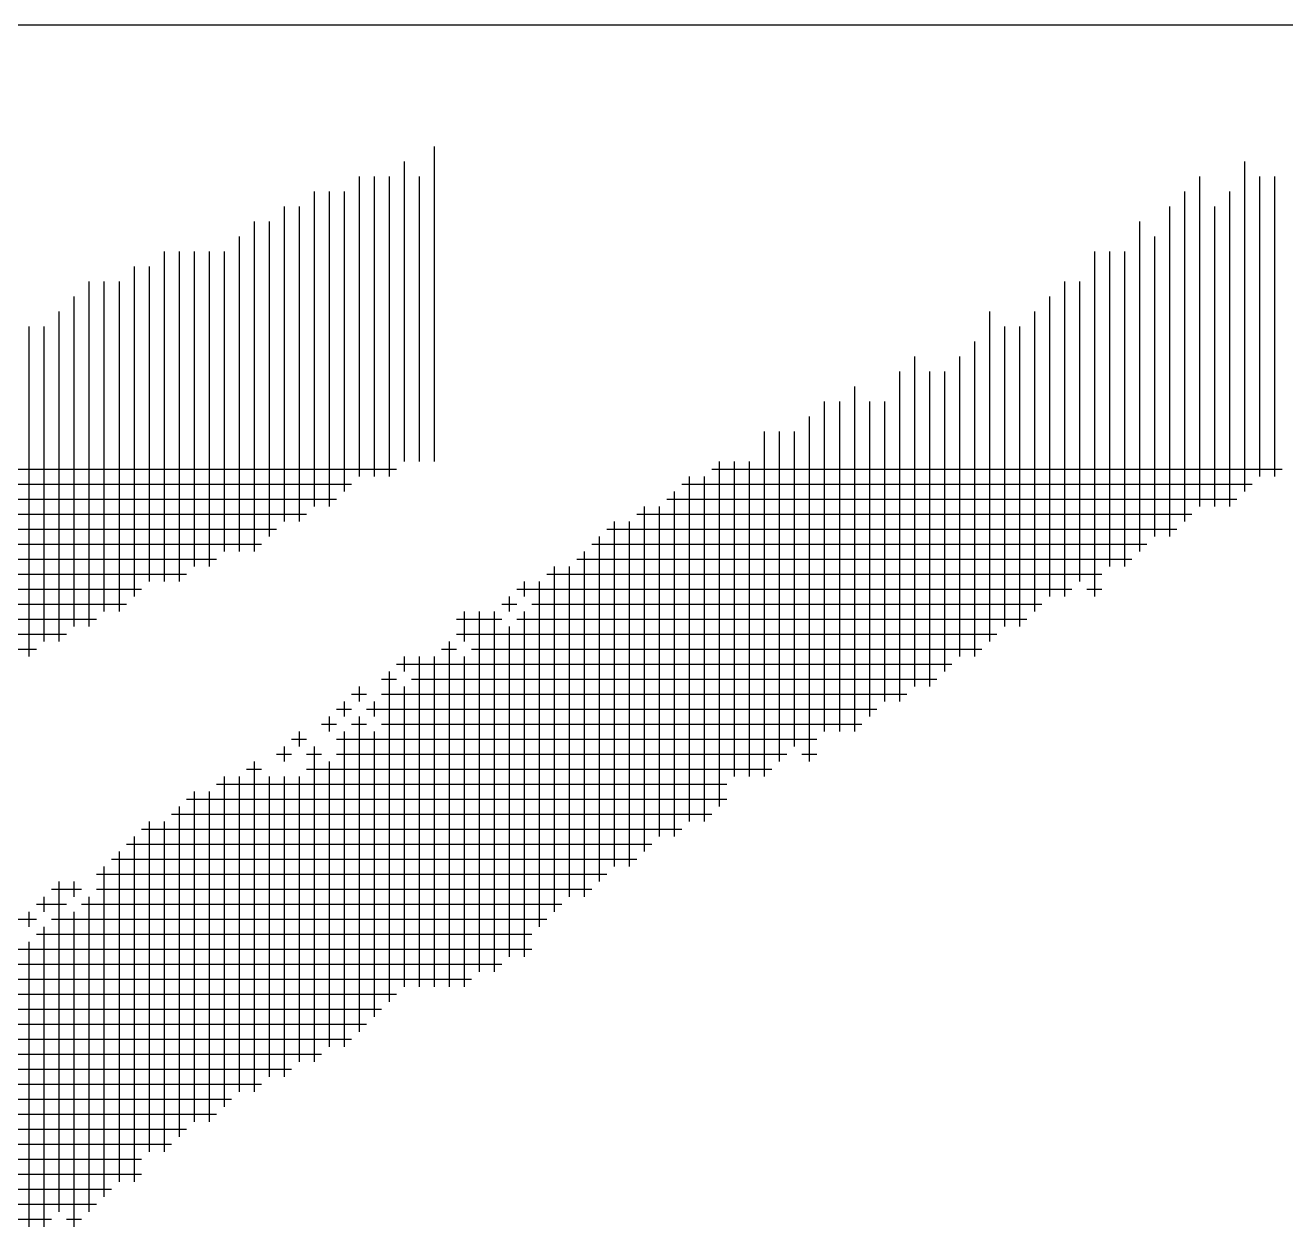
# Model space of a CAD drawing. Header units: feet. Extents: x 0 to 708085, y 0 to 237600.
# Drawn here: x 602067.9 to 602329.2, y 12550.9 to 12800 of the extents above; entities that cross this region are included whole.
import ezdxf
from ezdxf.enums import TextEntityAlignment as Align

# ---------------------------------------------------------------- set-up
doc = ezdxf.new("R2010")
doc.units = ezdxf.units.FT
doc.header["$LTSCALE"] = 2200
doc.header["$MEASUREMENT"] = 0
for name, color, linetype in [('CX-BORD-LIN1', 4, 'CONTINUOUS'), ('CX-BORD-LIN2', 3, 'CONTINUOUS'), ('CX-BORD-TEX2', 7, 'CONTINUOUS'), ('CX-BORD-TEX3', 6, 'CONTINUOUS'), ('CX-MISC', 2, 'CONTINUOUS')]:
    doc.layers.add(name, color=color, linetype=linetype)
doc.styles.add('TB_TEXT', font='')
doc.styles.add('TB_WBTXT', font='')
doc.styles.add('TB_WMTXT', font='')
doc.styles.get('TB_TEXT').set_extended_font_data('DotumChe')
doc.styles.get('TB_WBTXT').set_extended_font_data('Dotum')
doc.styles.get('TB_WMTXT').set_extended_font_data('DotumChe')

# ---------------------------------------------------------------- blocks, each defined once
blk = doc.blocks.new('CXBLKA1-KHCA-1')
at = {"layer": 'CX-BORD-LIN2'}
blk.add_lwpolyline([(558, 12), (270, 12)], dxfattribs=at)
at = {"layer": 'CX-BORD-LIN1', "style": 'TB_TEXT'}
for tag, p in [('TR_RCON5', (342.30331, 33)), ('TR_RCON4', (342.30331, 27)), ('TR_RCON3', (342.30331, 21)), ('TR_RCON2', (342.30331, 15)), ('TR_RCON1', (342.30331, 9))]:
    blk.add_attdef(tag, text='', height=3.5, dxfattribs=at).set_placement(p, align=Align.MIDDLE_LEFT)
for tag, height, p in [('TR_DGN5', 3.5, (451.11845, 33)), ('TR_CHK5', 3.5, (491.11845, 33)), ('TR_RDAT5', 3.5, (317.5, 33)), ('TR_APP5', 3.5, (531.11845, 33)), ('TR_RNUM5', 3, (285.10512, 32.63656)), ('TR_DGN4', 3.5, (451.11845, 27)), ('TR_CHK4', 3.5, (491.11845, 27)), ('TR_RDAT4', 3.5, (317.5, 27)), ('TR_APP4', 3.5, (531.11845, 27)), ('TR_RNUM4', 3, (285.10512, 26.63656)), ('TR_DGN3', 3.5, (451.11845, 21)), ('TR_CHK3', 3.5, (491.11845, 21)), ('TR_RDAT3', 3.5, (317.5, 21)), ('TR_APP3', 3.5, (531.11845, 21)), ('TR_RNUM3', 3, (285.10512, 20.63656)), ('TR_DGN2', 3.5, (451.11845, 15)), ('TR_CHK2', 3.5, (491.11845, 15)), ('TR_RDAT2', 3.5, (317.5, 15)), ('TR_APP2', 3.5, (531.11845, 15)), ('TR_RNUM2', 3, (285.10512, 14.63656)), ('TR_DGN1', 3.5, (451.11845, 9)), ('TR_CHK1', 3.5, (491.11845, 9)), ('TR_RDAT1', 3.5, (317.5, 9)), ('TR_APP1', 3.5, (531.11845, 9)), ('TR_RNUM1', 3, (285.10512, 8.63656))]:
    blk.add_attdef(tag, text='', height=height, dxfattribs=at).set_placement(p, align=Align.MIDDLE_CENTER)
at = {"layer": 'CX-BORD-LIN2', "style": 'TB_TEXT'}
blk.add_attdef('TD_VERSION', text='', height=3, rotation=90, dxfattribs=at).set_placement((800.5, 48.0149), align=Align.MIDDLE_CENTER)
at = {"layer": 'CX-BORD-TEX2', "style": 'TB_WMTXT'}
for tag, height, p in [('TB_CNAME', 5, (15.34477, 531.83241)), ('TB_CSCOP', 4, (16.63457, 523.83241))]:
    blk.add_attdef(tag, text='', height=height, dxfattribs=at).set_placement(p, align=Align.BOTTOM_LEFT)
at = {"layer": 'CX-BORD-TEX2', "style": 'TB_WBTXT'}
for tag, height, p in [('TB_MTITIL', 10, (398, 533.32641)), ('TB_STITL', 7, (398, 518.32641))]:
    blk.add_attdef(tag, text='', height=height, dxfattribs=at).set_placement(p, align=Align.MIDDLE_CENTER)
at = {"layer": 'CX-BORD-TEX3', "style": 'TB_TEXT'}
for tag, height, p in [('TD_LNDST', 4.5, (215, 31.5)), ('TD_DSECT', 4.5, (605.5, 31.5)), ('TD_DDIST', 4.5, (654.5, 31.5)), ('TD_DNAME_TOP', 4.5, (755, 27.95701)), ('TD_CSECT', 4.5, (605.5, 22.5)), ('TD_CDIST', 4.5, (654.5, 22.5)), ('TD_DNAME_MAIN', 4.5, (755, 21.4731)), ('TD_DNAME_BOT', 3, (755, 15.24894)), ('TD_HSCAL', 4.5, (620.88411, 13.74838)), ('TD_VSCAL', 4.5, (656.86146, 13.74838)), ('TD_CCOMP', 4.5, (215, 13.59273)), ('TD_CSTEP', 4.5, (250.744, 5.12502)), ('TD_FIELD', 4.5, (180, 5.12502)), ('TD_DWGNO', 4.5, (755, 5.00167)), ('TD_DWGCODE', 4.5, (637, 4.7908))]:
    blk.add_attdef(tag, text='', height=height, dxfattribs=at).set_placement(p, align=Align.MIDDLE_CENTER)
for tag, height, width, p in [('TD_DCOMP', 4.5, 0.95, (215, 22.58754)), ('TD_CNAME', 5, 0.78, (65, 7.59564))]:
    blk.add_attdef(tag, text='', height=height, dxfattribs=dict(at, width=width)).set_placement(p, align=Align.MIDDLE_CENTER)

msp = doc.modelspace()

# ---------------------------------------------------------------- linework, layer by layer
at = {"layer": 'CX-MISC'}
for p, q in [((602152.67, 12774.88), (602152.67, 12709.57)), ((602146.45, 12771.77), (602146.45, 12709.57)), ((602320.63, 12771.77), (602320.63, 12703.35)), ((602137.12, 12768.66), (602137.12, 12706.46)), ((602140.23, 12768.66), (602140.23, 12706.46)), ((602143.34, 12768.66), (602143.34, 12706.46)), ((602149.56, 12768.66), (602149.56, 12709.57)), ((602311.3, 12768.66), (602311.3, 12700.24)), ((602323.74, 12768.66), (602323.74, 12706.46)), ((602326.85, 12768.66), (602326.85, 12706.46)), ((602127.79, 12765.55), (602127.79, 12700.24)), ((602130.9, 12765.55), (602130.9, 12700.24)), ((602134.01, 12765.55), (602134.01, 12703.35)), ((602308.19, 12765.55), (602308.19, 12697.12)), ((602317.52, 12765.55), (602317.52, 12700.24)), ((602121.56, 12762.44), (602121.56, 12697.12)), ((602124.67, 12762.44), (602124.67, 12697.12)), ((602305.08, 12762.44), (602305.08, 12694.01)), ((602314.41, 12762.44), (602314.41, 12700.24)), ((602115.34, 12759.33), (602115.34, 12690.9)), ((602118.45, 12759.33), (602118.45, 12694.01)), ((602298.86, 12759.33), (602298.86, 12690.9)), ((602112.23, 12756.22), (602112.23, 12690.9)), ((602301.97, 12756.22), (602301.97, 12694.01)), ((602096.68, 12753.11), (602096.68, 12684.68)), ((602099.79, 12753.11), (602099.79, 12684.68)), ((602102.9, 12753.11), (602102.9, 12687.79)), ((602106.01, 12753.11), (602106.01, 12687.79)), ((602109.12, 12753.11), (602109.12, 12690.9)), ((602289.53, 12753.11), (602289.53, 12681.57)), ((602292.64, 12753.11), (602292.64, 12687.79)), ((602295.75, 12753.11), (602295.75, 12687.79)), ((602090.46, 12750), (602090.46, 12681.57)), ((602093.57, 12750), (602093.57, 12684.68)), ((602081.13, 12746.89), (602081.13, 12675.35)), ((602084.24, 12746.89), (602084.24, 12678.46)), ((602087.35, 12746.89), (602087.35, 12678.46)), ((602283.31, 12746.89), (602283.31, 12681.57)), ((602286.42, 12746.89), (602286.42, 12684.68)), ((602078.02, 12743.78), (602078.02, 12675.35)), ((602280.19, 12743.78), (602280.19, 12681.57)), ((602074.91, 12740.67), (602074.91, 12672.24)), ((602267.75, 12740.67), (602267.75, 12672.24)), ((602277.08, 12740.67), (602277.08, 12678.46)), ((602068.69, 12737.56), (602068.69, 12669.13)), ((602071.8, 12737.56), (602071.8, 12672.24)), ((602270.86, 12737.56), (602270.86, 12675.35)), ((602273.97, 12737.56), (602273.97, 12675.35)), ((602264.64, 12734.45), (602264.64, 12669.13)), ((602252.2, 12731.34), (602252.2, 12662.91)), ((602261.53, 12731.34), (602261.53, 12669.13)), ((602249.09, 12728.23), (602249.09, 12659.8)), ((602255.31, 12728.23), (602255.31, 12662.91)), ((602258.42, 12728.23), (602258.42, 12666.02)), ((602239.76, 12725.12), (602239.76, 12653.58)), ((602233.54, 12722.01), (602233.54, 12653.58)), ((602236.65, 12722.01), (602236.65, 12653.58)), ((602242.87, 12722.01), (602242.87, 12656.69)), ((602245.98, 12722.01), (602245.98, 12659.8)), ((602230.43, 12718.9), (602230.43, 12647.36)), ((602221.1, 12715.79), (602221.1, 12644.25)), ((602224.21, 12715.79), (602224.21, 12647.36)), ((602227.32, 12715.79), (602227.32, 12650.47)), ((602211.77, 12709.57), (602211.77, 12638.03)), ((602214.88, 12709.57), (602214.88, 12644.25)), ((602217.99, 12709.57), (602217.99, 12644.25)), ((602017.37, 12708.01), (602144.89, 12708.01)), ((602205.55, 12706.46), (602205.55, 12634.92)), ((602208.66, 12706.46), (602208.66, 12634.92)), ((602210.21, 12708.01), (602328.41, 12708.01)), ((602004.92, 12704.9), (602135.56, 12704.9)), ((602202.43, 12703.35), (602202.43, 12631.81)), ((602203.99, 12704.9), (602322.19, 12704.9)), ((601995.59, 12701.79), (602132.45, 12701.79)), ((602200.88, 12701.79), (602319.07, 12701.79)), ((601989.37, 12698.68), (602126.23, 12698.68)), ((602194.66, 12698.68), (602309.74, 12698.68)), ((602196.21, 12700.24), (602196.21, 12628.7)), ((602199.32, 12700.24), (602199.32, 12631.81)), ((601980.04, 12695.57), (602120.01, 12695.57)), ((602188.44, 12695.57), (602306.63, 12695.57)), ((602189.99, 12697.12), (602189.99, 12625.59)), ((602193.1, 12697.12), (602193.1, 12625.59)), ((602186.88, 12694.01), (602186.88, 12622.48)), ((601976.93, 12692.46), (602116.9, 12692.46)), ((602183.77, 12690.9), (602183.77, 12619.36)), ((602185.33, 12692.46), (602300.41, 12692.46)), ((601970.71, 12689.35), (602107.57, 12689.35)), ((602177.55, 12687.79), (602177.55, 12616.25)), ((602180.66, 12687.79), (602180.66, 12619.36)), ((602182.22, 12689.35), (602297.3, 12689.35)), ((601964.49, 12686.24), (602101.35, 12686.24)), ((602176, 12686.24), (602291.08, 12686.24)), ((601964.49, 12683.13), (602092.02, 12683.13)), ((602169.78, 12683.13), (602284.86, 12683.13)), ((602171.33, 12684.68), (602171.33, 12681.57)), ((602174.44, 12684.68), (602174.44, 12613.14)), ((602287.97, 12683.13), (602291.08, 12683.13)), ((601961.38, 12680.02), (602088.91, 12680.02)), ((602166.67, 12680.02), (602169.78, 12680.02)), ((602168.22, 12681.57), (602168.22, 12678.46)), ((602172.89, 12680.02), (602278.64, 12680.02)), ((602158.89, 12678.46), (602158.89, 12672.24)), ((602162, 12678.46), (602162, 12603.81)), ((602165.11, 12678.46), (602165.11, 12603.81)), ((602171.33, 12678.46), (602171.33, 12606.92)), ((601942.72, 12676.91), (602082.68, 12676.91)), ((602157.33, 12676.91), (602166.67, 12676.91)), ((602168.22, 12675.35), (602168.22, 12606.92)), ((602169.78, 12676.91), (602275.53, 12676.91)), ((601936.5, 12673.8), (602076.46, 12673.8)), ((602155.78, 12672.24), (602155.78, 12600.7)), ((602157.33, 12673.8), (602269.31, 12673.8)), ((601958.27, 12670.69), (602070.24, 12670.69)), ((602154.22, 12670.69), (602157.33, 12670.69)), ((602160.44, 12670.69), (602266.2, 12670.69)), ((602144.89, 12667.58), (602259.98, 12667.58)), ((602146.45, 12669.13), (602146.45, 12666.02)), ((602149.56, 12669.13), (602149.56, 12600.7)), ((602152.67, 12669.13), (602152.67, 12600.7)), ((602158.89, 12669.13), (602158.89, 12600.7)), ((602141.78, 12664.47), (602144.89, 12664.47)), ((602143.34, 12666.02), (602143.34, 12597.59)), ((602148, 12664.47), (602256.87, 12664.47)), ((602135.56, 12661.36), (602138.67, 12661.36)), ((602137.12, 12662.91), (602137.12, 12659.8)), ((602141.78, 12661.36), (602250.65, 12661.36)), ((602146.45, 12662.91), (602146.45, 12600.7)), ((602134.01, 12659.8), (602134.01, 12656.69)), ((602140.23, 12659.8), (602140.23, 12656.69)), ((602130.9, 12656.69), (602130.9, 12653.58)), ((602132.45, 12658.24), (602135.56, 12658.24)), ((602137.12, 12656.69), (602137.12, 12591.37)), ((602138.67, 12658.24), (602244.43, 12658.24)), ((602124.67, 12653.58), (602124.67, 12650.47)), ((602129.34, 12655.13), (602132.45, 12655.13)), ((602134.01, 12653.58), (602134.01, 12588.26)), ((602135.56, 12655.13), (602138.67, 12655.13)), ((602140.23, 12653.58), (602140.23, 12594.48)), ((602141.78, 12655.13), (602241.31, 12655.13)), ((602123.12, 12652.02), (602126.23, 12652.02)), ((602132.45, 12652.02), (602231.98, 12652.02)), ((602120.01, 12648.91), (602123.12, 12648.91)), ((602121.56, 12650.47), (602121.56, 12647.36)), ((602126.23, 12648.91), (602129.34, 12648.91)), ((602127.79, 12650.47), (602127.79, 12585.15)), ((602132.45, 12648.91), (602225.76, 12648.91)), ((602228.87, 12648.91), (602231.98, 12648.91)), ((602113.79, 12645.8), (602116.9, 12645.8)), ((602115.34, 12647.36), (602115.34, 12578.93)), ((602126.23, 12645.8), (602222.65, 12645.8)), ((602130.9, 12647.36), (602130.9, 12588.26)), ((602109.12, 12644.25), (602109.12, 12575.82)), ((602112.23, 12644.25), (602112.23, 12578.93)), ((602118.45, 12644.25), (602118.45, 12582.04)), ((602121.56, 12644.25), (602121.56, 12582.04)), ((602124.67, 12644.25), (602124.67, 12585.15)), ((602102.9, 12641.14), (602102.9, 12572.71)), ((602106.01, 12641.14), (602106.01, 12572.71)), ((602107.57, 12642.69), (602213.32, 12642.69)), ((602099.79, 12638.03), (602099.79, 12569.6)), ((602101.35, 12639.58), (602213.32, 12639.58)), ((602098.24, 12636.47), (602210.21, 12636.47)), ((602092.02, 12633.36), (602203.99, 12633.36)), ((602093.57, 12634.92), (602093.57, 12566.49)), ((602096.68, 12634.92), (602096.68, 12566.49)), ((602088.91, 12630.25), (602197.77, 12630.25)), ((602090.46, 12631.81), (602090.46, 12560.27)), ((602087.35, 12628.7), (602087.35, 12560.27)), ((602084.24, 12625.59), (602084.24, 12557.16)), ((602085.79, 12627.14), (602194.66, 12627.14)), ((602074.91, 12622.48), (602074.91, 12554.05)), ((602078.02, 12622.48), (602078.02, 12619.36)), ((602082.68, 12624.03), (602188.44, 12624.03)), ((602073.35, 12620.92), (602079.57, 12620.92)), ((602082.68, 12620.92), (602185.33, 12620.92)), ((602070.24, 12617.81), (602076.46, 12617.81)), ((602071.8, 12619.36), (602071.8, 12616.25)), ((602079.57, 12617.81), (602179.11, 12617.81)), ((602081.13, 12619.36), (602081.13, 12554.05)), ((602064.02, 12614.7), (602070.24, 12614.7)), ((602068.69, 12616.25), (602068.69, 12613.14)), ((602073.35, 12614.7), (602176, 12614.7)), ((602078.02, 12616.25), (602078.02, 12550.94)), ((602071.8, 12613.14), (602071.8, 12550.94)), ((602068.69, 12610.03), (602068.69, 12550.94)), ((602070.24, 12611.59), (602172.89, 12611.59)), ((602064.02, 12608.48), (602172.89, 12608.48)), ((602060.91, 12605.37), (602166.67, 12605.37)), ((602048.47, 12602.26), (602160.44, 12602.26)), ((602042.25, 12599.15), (602144.89, 12599.15)), ((602045.36, 12596.04), (602141.78, 12596.04)), ((602032.92, 12592.93), (602138.67, 12592.93)), ((602026.7, 12589.82), (602135.56, 12589.82)), ((602020.48, 12586.71), (602129.34, 12586.71)), ((602026.7, 12583.6), (602123.12, 12583.6)), ((602017.37, 12580.48), (602116.9, 12580.48)), ((602008.03, 12577.37), (602110.68, 12577.37)), ((602011.15, 12574.26), (602107.57, 12574.26)), ((602008.03, 12571.15), (602101.35, 12571.15)), ((602008.03, 12568.04), (602098.24, 12568.04)), ((601989.37, 12564.93), (602092.02, 12564.93)), ((601995.59, 12561.82), (602092.02, 12561.82)), ((601983.15, 12558.71), (602085.79, 12558.71)), ((601983.15, 12555.6), (602082.68, 12555.6)), ((601980.04, 12552.49), (602073.35, 12552.49)), ((602076.46, 12552.49), (602079.57, 12552.49))]:
    msp.add_line(p, q, dxfattribs=at)

# ---------------------------------------------------------------- block references
at = {"layer": 'CX-MISC', "xscale": 400, "yscale": 400, "zscale": 400}
msp.add_blockref('CXBLKA1-KHCA-1', (381685.23, 8000), dxfattribs=at)

doc.saveas('drawing.dxf')
